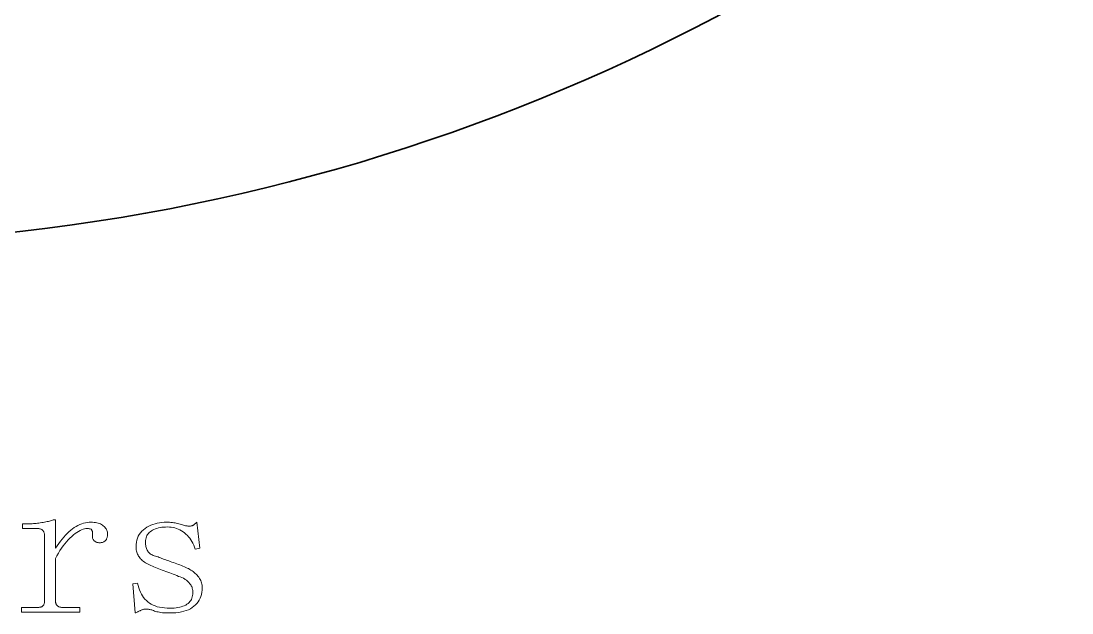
# Model space of a CAD drawing. Extents: x 1 to 297, y 1 to 210.
# Drawn here: x 63.95 to 90.6, y 59.45 to 74.46 of the extents above; entities that cross this region are included whole.
import ezdxf

# ---------------------------------------------------------------- set-up
doc = ezdxf.new("R2010")
doc.units = 0

msp = doc.modelspace()

# ---------------------------------------------------------------- linework, layer by layer
at = {"color": 7, "lineweight": 13}
for points in [[(64.828, 61.094), (64.869, 61.157), (64.909, 61.216), (64.951, 61.273), (64.993, 61.326), (65.036, 61.377), (65.079, 61.424), (65.123, 61.469), (65.167, 61.51), (65.213, 61.549), (65.258, 61.584), (65.304, 61.617), (65.351, 61.645), (65.397, 61.671), (65.444, 61.693), (65.491, 61.712), (65.538, 61.727), (65.585, 61.739), (65.633, 61.747), (65.68, 61.753), (65.728, 61.754), (65.767, 61.753), (65.805, 61.751), (65.84, 61.746), (65.874, 61.74), (65.906, 61.732), (65.936, 61.722), (65.964, 61.71), (65.991, 61.697), (66.015, 61.681), (66.038, 61.664), (66.059, 61.646), (66.078, 61.627), (66.094, 61.608), (66.109, 61.587), (66.121, 61.567), (66.131, 61.545), (66.138, 61.524), (66.144, 61.501), (66.147, 61.478), (66.148, 61.454), (66.148, 61.435), (66.146, 61.416), (66.144, 61.398), (66.14, 61.381), (66.136, 61.364), (66.13, 61.349), (66.124, 61.334), (66.116, 61.32), (66.108, 61.307), (66.098, 61.294), (66.088, 61.283), (66.076, 61.273), (66.064, 61.264), (66.05, 61.256), (66.036, 61.249), (66.02, 61.244), (66.004, 61.24), (65.986, 61.237), (65.968, 61.235), (65.948, 61.234), (65.929, 61.235), (65.91, 61.237), (65.893, 61.24), (65.876, 61.244), (65.861, 61.249), (65.846, 61.256), (65.833, 61.264), (65.82, 61.273), (65.809, 61.283), (65.798, 61.294), (65.789, 61.307), (65.781, 61.32), (65.775, 61.334), (65.769, 61.349), (65.766, 61.364), (65.763, 61.381), (65.763, 61.398), (65.763, 61.416), (65.765, 61.435), (65.768, 61.454), (65.768, 61.466), (65.767, 61.477), (65.766, 61.488), (65.765, 61.499), (65.763, 61.509), (65.761, 61.519), (65.758, 61.528), (65.755, 61.537), (65.752, 61.546), (65.748, 61.554), (65.743, 61.562), (65.737, 61.569), (65.729, 61.575), (65.719, 61.58), (65.708, 61.584), (65.695, 61.588), (65.681, 61.591), (65.665, 61.593), (65.647, 61.594), (65.628, 61.594), (65.596, 61.592), (65.561, 61.586), (65.526, 61.576), (65.489, 61.562), (65.451, 61.544), (65.411, 61.522), (65.37, 61.496), (65.327, 61.466), (65.284, 61.432), (65.238, 61.394), (65.193, 61.353), (65.148, 61.308), (65.105, 61.26), (65.062, 61.209), (65.021, 61.154), (64.98, 61.097), (64.941, 61.036), (64.902, 60.972), (64.865, 60.905), (64.828, 60.834), (64.828, 59.754), (64.829, 59.739), (64.83, 59.724), (64.833, 59.71), (64.836, 59.697), (64.841, 59.684), (64.846, 59.673), (64.853, 59.662), (64.86, 59.652), (64.869, 59.643), (64.878, 59.634), (64.889, 59.627), (64.899, 59.62), (64.911, 59.614), (64.923, 59.609), (64.936, 59.604), (64.949, 59.601), (64.963, 59.598), (64.977, 59.596), (64.993, 59.595), (65.008, 59.594), (65.448, 59.594), (65.448, 59.474), (63.968, 59.474), (63.968, 59.594), (64.368, 59.594), (64.388, 59.595), (64.406, 59.596), (64.423, 59.598), (64.439, 59.601), (64.453, 59.604), (64.467, 59.609), (64.479, 59.614), (64.49, 59.62), (64.5, 59.627), (64.508, 59.634), (64.516, 59.643), (64.523, 59.652), (64.529, 59.662), (64.534, 59.673), (64.538, 59.684), (64.542, 59.697), (64.545, 59.71), (64.547, 59.724), (64.548, 59.739), (64.548, 59.754), (64.548, 61.414), (64.548, 61.43), (64.547, 61.445), (64.545, 61.46), (64.542, 61.473), (64.538, 61.487), (64.534, 61.499), (64.529, 61.512), (64.523, 61.523), (64.516, 61.534), (64.508, 61.544), (64.5, 61.554), (64.49, 61.562), (64.479, 61.57), (64.467, 61.576), (64.453, 61.582), (64.439, 61.586), (64.423, 61.59), (64.406, 61.592), (64.388, 61.594), (64.368, 61.594), (63.988, 61.594), (63.988, 61.714), (64.148, 61.714), (64.177, 61.715), (64.206, 61.715), (64.237, 61.717), (64.268, 61.719), (64.301, 61.722), (64.334, 61.725), (64.369, 61.729), (64.404, 61.733), (64.441, 61.739), (64.478, 61.744), (64.515, 61.75), (64.551, 61.757), (64.584, 61.763), (64.616, 61.77), (64.646, 61.777), (64.674, 61.784), (64.7, 61.791), (64.725, 61.799), (64.747, 61.806), (64.768, 61.814), (64.828, 61.814)], [(66.868, 61.134), (66.871, 61.193), (66.877, 61.249), (66.889, 61.302), (66.905, 61.352), (66.926, 61.399), (66.951, 61.444), (66.981, 61.486), (67.015, 61.525), (67.055, 61.561), (67.098, 61.594), (67.145, 61.625), (67.194, 61.652), (67.244, 61.676), (67.297, 61.697), (67.351, 61.714), (67.407, 61.729), (67.464, 61.74), (67.524, 61.748), (67.585, 61.753), (67.648, 61.754), (67.684, 61.754), (67.719, 61.752), (67.754, 61.75), (67.789, 61.746), (67.823, 61.742), (67.857, 61.736), (67.89, 61.73), (67.923, 61.722), (67.956, 61.714), (67.988, 61.704), (68.019, 61.695), (68.048, 61.686), (68.075, 61.679), (68.1, 61.672), (68.123, 61.667), (68.144, 61.662), (68.163, 61.659), (68.18, 61.656), (68.195, 61.655), (68.208, 61.654), (68.22, 61.654), (68.231, 61.655), (68.242, 61.656), (68.253, 61.657), (68.263, 61.659), (68.273, 61.661), (68.282, 61.664), (68.291, 61.667), (68.3, 61.67), (68.308, 61.674), (68.316, 61.679), (68.325, 61.684), (68.334, 61.69), (68.343, 61.697), (68.353, 61.704), (68.363, 61.713), (68.374, 61.722), (68.385, 61.732), (68.396, 61.743), (68.408, 61.754), (68.488, 61.094), (68.368, 61.074), (68.351, 61.125), (68.332, 61.174), (68.31, 61.22), (68.287, 61.265), (68.261, 61.307), (68.233, 61.347), (68.202, 61.384), (68.17, 61.42), (68.135, 61.453), (68.098, 61.484), (68.06, 61.513), (68.02, 61.538), (67.98, 61.561), (67.938, 61.58), (67.896, 61.597), (67.852, 61.61), (67.808, 61.621), (67.762, 61.628), (67.716, 61.633), (67.668, 61.634), (67.617, 61.633), (67.569, 61.63), (67.522, 61.625), (67.478, 61.618), (67.436, 61.609), (67.396, 61.598), (67.358, 61.585), (67.323, 61.57), (67.289, 61.553), (67.258, 61.534), (67.23, 61.513), (67.204, 61.491), (67.182, 61.467), (67.162, 61.441), (67.146, 61.414), (67.132, 61.385), (67.122, 61.355), (67.114, 61.323), (67.11, 61.289), (67.108, 61.254), (67.109, 61.223), (67.111, 61.193), (67.115, 61.165), (67.119, 61.137), (67.126, 61.112), (67.133, 61.087), (67.143, 61.065), (67.153, 61.043), (67.165, 61.023), (67.178, 61.004), (67.193, 60.987), (67.211, 60.97), (67.23, 60.955), (67.252, 60.94), (67.276, 60.927), (67.302, 60.914), (67.33, 60.903), (67.361, 60.892), (67.393, 60.883), (67.428, 60.874), (67.457, 60.862), (67.487, 60.85), (67.519, 60.837), (67.551, 60.825), (67.586, 60.812), (67.621, 60.799), (67.659, 60.785), (67.697, 60.772), (67.737, 60.758), (67.778, 60.744), (67.82, 60.73), (67.861, 60.716), (67.902, 60.701), (67.941, 60.687), (67.981, 60.672), (68.019, 60.657), (68.058, 60.641), (68.095, 60.626), (68.132, 60.61), (68.168, 60.594), (68.2, 60.578), (68.23, 60.56), (68.26, 60.542), (68.288, 60.522), (68.316, 60.502), (68.342, 60.48), (68.368, 60.458), (68.392, 60.434), (68.416, 60.41), (68.438, 60.384), (68.459, 60.358), (68.478, 60.331), (68.494, 60.304), (68.509, 60.275), (68.521, 60.247), (68.531, 60.217), (68.538, 60.188), (68.544, 60.157), (68.547, 60.126), (68.548, 60.094), (68.546, 60.036), (68.54, 59.979), (68.529, 59.926), (68.515, 59.875), (68.496, 59.827), (68.473, 59.781), (68.445, 59.738), (68.414, 59.697), (68.378, 59.66), (68.338, 59.624), (68.294, 59.592), (68.247, 59.563), (68.195, 59.538), (68.14, 59.515), (68.081, 59.497), (68.018, 59.481), (67.951, 59.47), (67.881, 59.461), (67.806, 59.456), (67.728, 59.454), (67.678, 59.455), (67.629, 59.456), (67.584, 59.459), (67.541, 59.462), (67.501, 59.467), (67.463, 59.472), (67.428, 59.479), (67.395, 59.486), (67.366, 59.495), (67.338, 59.504), (67.313, 59.514), (67.288, 59.522), (67.265, 59.53), (67.242, 59.536), (67.221, 59.542), (67.2, 59.546), (67.181, 59.55), (67.162, 59.552), (67.145, 59.554), (67.128, 59.554), (67.116, 59.554), (67.104, 59.553), (67.091, 59.552), (67.079, 59.549), (67.066, 59.547), (67.053, 59.543), (67.039, 59.54), (67.026, 59.535), (67.012, 59.53), (66.998, 59.524), (66.984, 59.518), (66.97, 59.512), (66.955, 59.505), (66.941, 59.499), (66.926, 59.492), (66.911, 59.485), (66.895, 59.477), (66.88, 59.47), (66.864, 59.462), (66.848, 59.454), (66.788, 60.194), (66.908, 60.214), (66.922, 60.152), (66.938, 60.093), (66.957, 60.037), (66.979, 59.984), (67.003, 59.934), (67.031, 59.888), (67.061, 59.845), (67.094, 59.805), (67.13, 59.768), (67.168, 59.734), (67.21, 59.704), (67.255, 59.677), (67.303, 59.653), (67.354, 59.632), (67.408, 59.614), (67.466, 59.6), (67.527, 59.589), (67.591, 59.581), (67.658, 59.576), (67.728, 59.574), (67.783, 59.575), (67.835, 59.578), (67.885, 59.583), (67.931, 59.59), (67.976, 59.599), (68.017, 59.61), (68.057, 59.623), (68.093, 59.638), (68.127, 59.655), (68.158, 59.674), (68.187, 59.695), (68.212, 59.718), (68.235, 59.743), (68.254, 59.77), (68.271, 59.799), (68.284, 59.83), (68.295, 59.863), (68.302, 59.898), (68.307, 59.935), (68.308, 59.974), (68.307, 60.002), (68.305, 60.028), (68.301, 60.054), (68.295, 60.078), (68.288, 60.102), (68.279, 60.124), (68.269, 60.146), (68.257, 60.166), (68.243, 60.186), (68.228, 60.204), (68.212, 60.222), (68.196, 60.238), (68.18, 60.254), (68.164, 60.268), (68.148, 60.282), (68.132, 60.294), (68.116, 60.306), (68.1, 60.316), (68.084, 60.326), (68.068, 60.334), (68.028, 60.35), (67.987, 60.367), (67.945, 60.383), (67.902, 60.4), (67.858, 60.417), (67.814, 60.434), (67.769, 60.451), (67.723, 60.469), (67.676, 60.486), (67.628, 60.504), (67.581, 60.522), (67.535, 60.54), (67.49, 60.557), (67.446, 60.575), (67.403, 60.592), (67.362, 60.609), (67.322, 60.625), (67.283, 60.642), (67.245, 60.658), (67.208, 60.674), (67.173, 60.691), (67.14, 60.708), (67.109, 60.726), (67.08, 60.745), (67.053, 60.764), (67.028, 60.785), (67.005, 60.806), (66.984, 60.828), (66.965, 60.851), (66.948, 60.874), (66.933, 60.898), (66.919, 60.923), (66.907, 60.948), (66.897, 60.973), (66.888, 60.999), (66.881, 61.025), (66.875, 61.052), (66.871, 61.079), (66.869, 61.106)]]:
    msp.add_lwpolyline(points, close=True, dxfattribs=at)
at = {"color": 7, "lineweight": 35}
msp.add_circle((58.259, 118.807), 50, dxfattribs=at)

doc.saveas('drawing.dxf')
